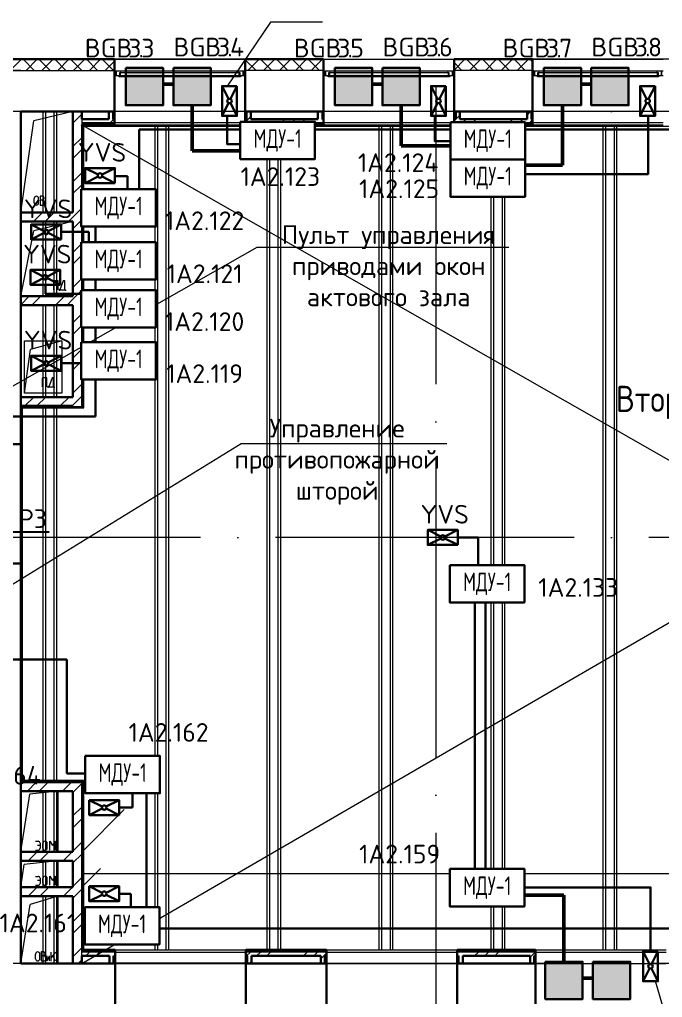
# Model space of a CAD drawing. Header units: millimetres. Extents: x -1073752 to 1436911, y -1379358 to 94781.
# Drawn here: x -1020279 to -1011670, y -1095843 to -1082756 of the extents above; entities that cross this region are included whole.
import ezdxf
from ezdxf import colors
from ezdxf.entities.mleader import LeaderData, LeaderLine
from ezdxf.enums import TextEntityAlignment as Align
from ezdxf.math import Vec2, Vec3

# ---------------------------------------------------------------- set-up
doc = ezdxf.new("R2010")
doc.units = ezdxf.units.MM
doc.set_wipeout_variables(frame=1)
doc.linetypes.add('ADSK_Линия сетки', pattern=[25, 20, -2.5, 0, -2.5])
doc.linetypes.add('ADSK_Сверху', pattern=[450, 300, -150])
for name, color, linetype, lineweight in [('_ Окна', 7, 'Continuous', 9), ('BGB', 1, 'Continuous', 30), ('RC-Выноски', 7, 'Continuous', 0), ('RC-Дымоудаление', 1, 'Continuous', 30), ('RC-Линии_связи-Адресные', 5, 'Continuous', 50), ('Аннотация', 7, 'Continuous', 18), ('лс', 5, 'Continuous', 30), ('Оборудование', 7, 'Continuous', 18), ('Ограждение', 252, 'Continuous', 9), ('Окна', 7, 'Continuous', 9), ('Оси', 252, 'Continuous', 9), ('Перекрытие', 252, 'Continuous', 18), ('Стены внутренние', 7, 'Continuous', 18), ('Стены наружные', 7, 'Continuous', 18), ('Стены штриховка', 7, 'Continuous', 9)]:
    doc.layers.add(name, color=color, linetype=linetype, lineweight=lineweight)
for name, color, linetype in [('RC-Позиционные_обозначения', 7, 'Continuous'), ('RC-Таблицы', 7, 'Continuous'), ('TEXT1', 7, 'Continuous'), ('Стены', 194, 'Continuous')]:
    doc.layers.add(name, color=color, linetype=linetype)
doc.layers.add('Линии', color=7, linetype='Continuous', lineweight=9, true_color=0x00a600)
doc.styles.add('GOST Common_1', font='', dxfattribs={"width": 0.9, "height": 350})
doc.styles.add('ICOCPEUR', font='isocpeur.ttf', dxfattribs={"height": 250})
doc.styles.add('ISOCPEUR', font='isocpeur.ttf', dxfattribs={"height": 250})
doc.styles.add('RubezhCAD', font='isocpeur.ttf')
doc.styles.get("Standard").update_dxf_attribs({"font": 'arial.ttf'})
doc.styles.get('GOST Common_1').set_extended_font_data('GOST Common')

# ---------------------------------------------------------------- blocks, each defined once
blk = doc.blocks.new('Перекрытия 1 - Перекрытия 1-1698725-3 этаж копия 1')
at = {"layer": 'Перекрытие', "ltscale": 100}
for p, q in [((4199, 26760), (4199, 25410)), ((4234, 26760), (4234, 25410)), ((4349, 26760), (4349, 25410)), ((4384, 26760), (4384, 25410)), ((5699, 26580), (5699, 15540)), ((5734, 26580), (5734, 15540)), ((5849, 26580), (5849, 15540)), ((5884, 26580), (5884, 15540)), ((7199, 26580), (7199, 15540)), ((7234, 26580), (7234, 15540)), ((7349, 26580), (7349, 15540)), ((7384, 26580), (7384, 15540)), ((8699, 26580), (8699, 15540)), ((8734, 26580), (8734, 15540)), ((8849, 26580), (8849, 15540)), ((8884, 26580), (8884, 15540)), ((10199, 26580), (10199, 15540)), ((10234, 26580), (10234, 15540)), ((10349, 26580), (10349, 15540)), ((10384, 26580), (10384, 15540)), ((11699, 26580), (11699, 15540)), ((11734, 26580), (11734, 15540)), ((11849, 26580), (11849, 15540)), ((11884, 26580), (11884, 15540)), ((4199, 25290), (4199, 24290)), ((4234, 25290), (4234, 24290)), ((4349, 25290), (4349, 24290)), ((4384, 25290), (4384, 24290)), ((4199, 24170), (4199, 22940)), ((4234, 24170), (4234, 22940)), ((4349, 24170), (4349, 22940)), ((4384, 24170), (4384, 22940)), ((4199, 22805), (4199, 17800)), ((4234, 22805), (4234, 17800)), ((4349, 22805), (4349, 17800)), ((4384, 22805), (4384, 17800)), ((4199, 17665), (4199, 16853)), ((4234, 17665), (4234, 16853)), ((4349, 17665), (4349, 16853)), ((4384, 17665), (4384, 16853)), ((4199, 16733), (4199, 16383)), ((4234, 16733), (4234, 16383)), ((4349, 16733), (4349, 16383)), ((4384, 16733), (4384, 16383)), ((4199, 16263), (4199, 15360)), ((4234, 16263), (4234, 15360)), ((4349, 16263), (4349, 15360)), ((4384, 16263), (4384, 15360))]:
    blk.add_line(p, q, dxfattribs=at)
blk = doc.blocks.new('3 этаж')
at = {"color": 251, "lineweight": 18, "true_color": 0x636466}
for p, q in [((282086, 29237), (281561, 29112)), ((281386, 27887), (281561, 29112)), ((281568, 28014), (281568, 28076)), ((281625, 28014), (281625, 28076)), ((281675, 28105), (281645, 28105)), ((281645, 28105), (281645, 27985)), ((281679, 28052), (281645, 28052)), ((281699, 28072), (281699, 28082)), ((281709, 28012), (281709, 28022)), ((281645, 27985), (281682, 27985)), ((282086, 27767), (281561, 27642)), ((281386, 26767), (281561, 27642)), ((281886, 26973), (281829, 26973)), ((281829, 26853), (281829, 26973)), ((281886, 26853), (281886, 26973)), ((281955, 26973), (281911, 26853)), ((281975, 26973), (281955, 26973)), ((281975, 26853), (281975, 26973)), ((281901, 26853), (281901, 26838)), ((281911, 26853), (281901, 26853)), ((281911, 26853), (281975, 26853)), ((281975, 26853), (281985, 26853)), ((281985, 26853), (281985, 26838)), ((281436, 25467), (281436, 26167)), ((281436, 26167), (281936, 26167)), ((281436, 25467), (281436, 26167)), ((281436, 26167), (281936, 26167)), ((281436, 25467), (281519, 26055)), ((281936, 26167), (281519, 26055)), ((281936, 26167), (281936, 25467)), ((281936, 26167), (281936, 25467)), ((281736, 25673), (281679, 25673)), ((281679, 25553), (281679, 25673)), ((281736, 25553), (281736, 25673)), ((281805, 25673), (281761, 25553)), ((281825, 25673), (281805, 25673)), ((281825, 25553), (281825, 25673)), ((281751, 25553), (281751, 25538)), ((281761, 25553), (281751, 25553)), ((281761, 25553), (281825, 25553)), ((281825, 25553), (281835, 25553)), ((281835, 25553), (281835, 25538)), ((281936, 25467), (281436, 25467)), ((281936, 25467), (281436, 25467)), ((281585, 17899), (281585, 17962)), ((281642, 17899), (281642, 17962)), ((281689, 17990), (281659, 17990)), ((281659, 17990), (281659, 17870)), ((281692, 17937), (281659, 17937)), ((281712, 17957), (281712, 17967)), ((281742, 17870), (281770, 17937)), ((281742, 17870), (281742, 17937)), ((281770, 17870), (281770, 17937)), ((281853, 17988), (281793, 17917)), ((281793, 17868), (281793, 17988)), ((281853, 17868), (281817, 17945)), ((281659, 17870), (281696, 17870)), ((281722, 17897), (281722, 17907))]:
    blk.add_line(p, q, dxfattribs=at)
for centre, radius, start, end in [((281597, 28076), 28.7, 0, 180), ((281597, 28014), 28.7, 180, 0), ((281675, 28082), 23.3, 0, 90), ((281679, 28072), 20, 270, 0), ((281679, 28022), 30, 0, 90), ((281682, 28012), 26.7, 270, 0), ((281614, 17962), 28.7, 0, 180), ((281689, 17967), 23.3, 0, 90), ((281692, 17957), 20, 270, 0), ((281692, 17907), 30, 0, 90), ((281614, 17899), 28.7, 180, 0), ((281696, 17897), 26.7, 270, 0)]:
    blk.add_arc(centre, radius, start, end, dxfattribs=at)
at = {"layer": '_ Окна', "color": 251, "true_color": 0x636466}
for p, q in [((282666, 29777), (282641, 29777)), ((282641, 29719), (282666, 29719)), ((282666, 29719), (282666, 29777)), ((284391, 29777), (284366, 29777)), ((284366, 29777), (284366, 29719)), ((284366, 29719), (284391, 29719)), ((285466, 29777), (285441, 29777)), ((285441, 29719), (285466, 29719)), ((285466, 29719), (285466, 29777)), ((287191, 29777), (287166, 29777)), ((287166, 29777), (287166, 29719)), ((287166, 29719), (287191, 29719)), ((288266, 29777), (288241, 29777)), ((288241, 29719), (288266, 29719)), ((288266, 29719), (288266, 29777)), ((289991, 29777), (289966, 29777)), ((289966, 29777), (289966, 29719)), ((289966, 29719), (289991, 29719))]:
    blk.add_line(p, q, dxfattribs=at)
at = {"layer": '_ Окна', "color": 251, "lineweight": 18, "true_color": 0x636466}
for p, q in [((282725, 29777), (282666, 29777)), ((282666, 29777), (282666, 29719)), ((282666, 29719), (282704, 29719)), ((282712, 29719), (282712, 29760)), ((282712, 29760), (282724, 29760)), ((282730, 29760), (282725, 29777)), ((284306, 29777), (284302, 29760)), ((284366, 29777), (284306, 29777)), ((284308, 29760), (284320, 29760)), ((284320, 29760), (284320, 29719)), ((284328, 29719), (284366, 29719)), ((284366, 29719), (284366, 29777)), ((285525, 29777), (285466, 29777)), ((285466, 29777), (285466, 29719)), ((285466, 29719), (285504, 29719)), ((285512, 29719), (285512, 29760)), ((285512, 29760), (285524, 29760)), ((285530, 29760), (285525, 29777)), ((287106, 29777), (287102, 29760)), ((287166, 29777), (287106, 29777)), ((287108, 29760), (287120, 29760)), ((287120, 29760), (287120, 29719)), ((287128, 29719), (287166, 29719)), ((287166, 29719), (287166, 29777)), ((288325, 29777), (288266, 29777)), ((288266, 29777), (288266, 29719)), ((288266, 29719), (288304, 29719)), ((288312, 29719), (288312, 29760)), ((288312, 29760), (288324, 29760)), ((288330, 29760), (288325, 29777)), ((289906, 29777), (289902, 29760)), ((289966, 29777), (289906, 29777)), ((289908, 29760), (289920, 29760)), ((289920, 29760), (289920, 29719)), ((289928, 29719), (289966, 29719)), ((289966, 29719), (289966, 29777))]:
    blk.add_line(p, q, dxfattribs=at)
at = {"layer": 'Линии', "color": 251, "linetype": 'ADSK_Сверху', "ltscale": 200, "true_color": 0x636466}
for p, q in [((282206, 17837), (301851, 29237)), ((282206, 29062), (301851, 17837))]:
    blk.add_line(p, q, dxfattribs=at)
at = {"layer": 'Линии', "color": 251, "lineweight": 18, "ltscale": 200, "true_color": 0x636466}
for p, q in [((281386, 19329), (281508, 20100)), ((281885, 20142), (281508, 20100)), ((281885, 20142), (281885, 19329)), ((281584, 19472), (281620, 19472)), ((281610, 19420), (281646, 19420)), ((281646, 19446), (281646, 19378)), ((281683, 19381), (281683, 19444)), ((281740, 19381), (281740, 19444)), ((281777, 19475), (281813, 19415)), ((281777, 19352), (281777, 19475)), ((281850, 19475), (281813, 19415)), ((281850, 19352), (281850, 19475)), ((281584, 19352), (281620, 19352)), ((281386, 18859), (281433, 19159)), ((281885, 19209), (281433, 19159)), ((281885, 19209), (281885, 18859)), ((281584, 19002), (281620, 19002)), ((281777, 19005), (281813, 18945)), ((281777, 18882), (281777, 19005)), ((281850, 19005), (281813, 18945)), ((281850, 18882), (281850, 19005)), ((281584, 18882), (281620, 18882)), ((281610, 18950), (281646, 18950)), ((281646, 18976), (281646, 18908)), ((281683, 18911), (281683, 18974)), ((281740, 18911), (281740, 18974)), ((281885, 18739), (281511, 18626)), ((281885, 18739), (281885, 17837)), ((281386, 17837), (281511, 18626))]:
    blk.add_line(p, q, dxfattribs=at)
at = {"layer": 'Линии', "color": 251, "lineweight": 18, "true_color": 0x636466}
for centre, radius, start, end in [((281620, 19446), 26.1, 0, 90), ((281620, 19378), 26.1, 270, 0), ((281712, 19444), 28.7, 0, 180), ((281712, 19381), 28.7, 180, 0), ((281620, 18976), 26.1, 0, 90), ((281712, 18974), 28.7, 0, 180), ((281620, 18908), 26.1, 270, 0), ((281712, 18911), 28.7, 180, 0)]:
    blk.add_arc(centre, radius, start, end, dxfattribs=at)
at = {"layer": 'Оборудование', "color": 251, "true_color": 0x636466}
for p, q in [((282221, 19344), (282771, 19895)), ((282221, 18874), (282453, 19106))]:
    blk.add_line(p, q, dxfattribs=at)
at = {"layer": 'Ограждение', "color": 251, "true_color": 0x636466}
for p, q in [((282641, 29037), (282641, 29057)), ((284391, 29057), (284391, 29037)), ((285441, 29037), (285441, 29057)), ((287191, 29057), (287191, 29037)), ((288241, 29037), (288241, 29057)), ((301836, 29037), (282221, 29037)), ((282231, 25272), (282231, 29037)), ((284391, 29037), (282641, 29037)), ((287191, 29037), (285441, 29037)), ((289991, 29037), (288241, 29037)), ((281401, 25272), (282231, 25272)), ((282231, 25272), (282221, 25282)), ((281401, 23582), (281411, 23582)), ((281411, 20287), (281411, 23582)), ((281411, 20287), (281401, 20277)), ((282231, 20287), (281411, 20287)), ((282231, 20287), (282221, 20277)), ((282231, 19037), (282231, 20287))]:
    blk.add_line(p, q, dxfattribs=at)
at = {"layer": 'Окна', "color": 251, "true_color": 0x636466}
for p, q in [((282704, 29719), (284328, 29719)), ((282704, 29702), (282704, 29719)), ((282724, 29760), (284308, 29760)), ((282724, 29719), (282724, 29760)), ((284306, 29777), (282725, 29777)), ((284308, 29760), (284308, 29719)), ((284328, 29719), (284328, 29702)), ((285504, 29719), (287128, 29719)), ((285504, 29702), (285504, 29719)), ((285524, 29760), (287108, 29760)), ((285524, 29719), (285524, 29760)), ((287106, 29777), (285525, 29777)), ((287108, 29760), (287108, 29719)), ((287128, 29719), (287128, 29702)), ((288304, 29719), (289928, 29719)), ((288304, 29702), (288304, 29719)), ((288324, 29760), (289908, 29760)), ((288324, 29719), (288324, 29760)), ((289906, 29777), (288325, 29777)), ((289908, 29760), (289908, 29719)), ((289928, 29719), (289928, 29702)), ((284328, 29702), (282704, 29702)), ((287128, 29702), (285504, 29702)), ((289928, 29702), (288304, 29702))]:
    blk.add_line(p, q, dxfattribs=at)
at = {"layer": 'Оси', "color": 251, "linetype": 'ADSK_Линия сетки', "ltscale": 200, "true_color": 0x636466}
for p, q in [((286946, 34587), (286946, -30120)), ((308796, 29237), (237074, 29237)), ((308796, 23537), (237074, 23537)), ((308796, 17837), (237074, 17837))]:
    blk.add_line(p, q, dxfattribs=at)
at = {"layer": 'Перекрытие', "color": 251, "true_color": 0x636466}
for p, q in [((281885, 20142), (281885, 19329)), ((281885, 19209), (281885, 18859)), ((296331, 19037), (282221, 19037)), ((281885, 18739), (281885, 17837))]:
    blk.add_line(p, q, dxfattribs=at)
at = {"layer": 'Стены', "color": 251, "true_color": 0x636466}
blk.add_line((284401, 17837), (282651, 17837), dxfattribs=at)
at = {"layer": 'Стены внутренние', "color": 251, "lineweight": 30, "true_color": 0x636466}
for p, q in [((280286, 29939), (282641, 29939)), ((282641, 29237), (282641, 29939)), ((284391, 29237), (284391, 29939)), ((284391, 29939), (285441, 29939)), ((285441, 29237), (285441, 29939)), ((287191, 29237), (287191, 29939)), ((287191, 29939), (288241, 29939)), ((288241, 29237), (288241, 29939)), ((281386, 29237), (281386, 27887)), ((282086, 29237), (281386, 29237)), ((282566, 29237), (282206, 29237)), ((284466, 29237), (285366, 29237)), ((287266, 29237), (288166, 29237)), ((281386, 27767), (281386, 26767)), ((281386, 26647), (281386, 25417)), ((281386, 24787), (281286, 24787)), ((281386, 23187), (281286, 23187)), ((281386, 19329), (281386, 20142)), ((281386, 18859), (281386, 19209)), ((281386, 17837), (281386, 18739)), ((282086, 17837), (281386, 17837)), ((282576, 17837), (282206, 17837)), ((282651, 17837), (282651, 17287)), ((284401, 17837), (284401, 17287)), ((284476, 17837), (285406, 17837)), ((285481, 17837), (285481, 17287)), ((287231, 17837), (287231, 17287)), ((287306, 17837), (288206, 17837)), ((288281, 17837), (288281, 17287))]:
    blk.add_line(p, q, dxfattribs=at)
at = {"layer": 'Стены внутренние', "color": 251, "linetype": 'Continuous', "lineweight": 9, "true_color": 0x636466}
for p, q in [((281245, 29787), (281395, 29937)), ((281401, 29937), (281400, 29939)), ((281567, 29787), (281417, 29937)), ((281458, 29787), (281608, 29937)), ((281779, 29787), (281629, 29937)), ((281670, 29787), (281820, 29937)), ((281991, 29787), (281841, 29937)), ((281882, 29787), (282032, 29937)), ((282203, 29787), (282053, 29937)), ((282094, 29787), (282244, 29937)), ((282416, 29787), (282266, 29937)), ((282306, 29787), (282456, 29937)), ((282628, 29787), (282478, 29937)), ((282518, 29787), (282639, 29907)), ((282575, 29937), (282574, 29937)), ((284391, 29908), (284393, 29908)), ((284537, 29787), (284393, 29931)), ((284427, 29787), (284577, 29937)), ((284595, 29939), (284594, 29937)), ((284749, 29787), (284599, 29937)), ((284639, 29787), (284789, 29937)), ((284961, 29787), (284811, 29937)), ((284852, 29787), (285002, 29937)), ((285173, 29787), (285023, 29937)), ((285064, 29787), (285214, 29937)), ((285385, 29787), (285235, 29937)), ((285273, 29937), (285272, 29939)), ((285276, 29787), (285426, 29937)), ((287191, 29792), (287335, 29937)), ((287295, 29787), (287193, 29888)), ((287507, 29787), (287357, 29937)), ((287397, 29787), (287547, 29937)), ((287410, 29939), (287409, 29937)), ((287719, 29787), (287569, 29937)), ((287609, 29787), (287759, 29937)), ((287645, 29939), (287644, 29937)), ((287931, 29787), (287781, 29937)), ((287821, 29787), (287971, 29937)), ((288143, 29787), (287993, 29937)), ((288034, 29787), (288184, 29937)), ((288088, 29937), (288087, 29939)), ((288239, 29903), (288205, 29937))]:
    blk.add_line(p, q, dxfattribs=at)
at = {"layer": 'Стены внутренние', "color": 251, "true_color": 0x636466}
for p, q in [((282641, 29939), (284391, 29939)), ((285441, 29939), (287191, 29939)), ((288241, 29939), (289991, 29939)), ((275476, 29787), (282641, 29787)), ((281386, 29787), (280286, 29787)), ((285441, 29787), (284391, 29787)), ((288241, 29787), (287191, 29787)), ((284391, 29237), (282641, 29237)), ((287191, 29237), (285441, 29237)), ((289991, 29237), (288241, 29237)), ((282651, 17837), (282651, 17837)), ((285481, 17837), (287231, 17837)), ((288281, 17837), (290031, 17837))]:
    blk.add_line(p, q, dxfattribs=at)
at = {"layer": 'Стены наружные', "color": 251, "true_color": 0x636466}
for p, q in [((282136, 29944), (284898, 29944)), ((282136, 29944), (282136, 29939)), ((284898, 29939), (284898, 29944)), ((284916, 29944), (285441, 29944)), ((284916, 29939), (284916, 29944)), ((285441, 29939), (285441, 29944)), ((287746, 29939), (287746, 29944)), ((287746, 29944), (290506, 29944)), ((288241, 29944), (288241, 29939)), ((284391, 29087), (282641, 29087)), ((284391, 29057), (282641, 29057)), ((287191, 29087), (285441, 29087)), ((287191, 29057), (285441, 29057)), ((289991, 29087), (288241, 29087)), ((289991, 29057), (288241, 29057)), ((282651, 18017), (284401, 18017)), ((282651, 17987), (284401, 17987)), ((285481, 18017), (287231, 18017)), ((285481, 17987), (287231, 17987)), ((288281, 18017), (290031, 18017)), ((288281, 17987), (290031, 17987))]:
    blk.add_line(p, q, dxfattribs=at)
at = {"layer": 'Стены наружные', "color": 251, "lineweight": 30, "true_color": 0x636466}
for p, q in [((282086, 27887), (282086, 29237)), ((282206, 29237), (282086, 29237)), ((282206, 29237), (282206, 29137)), ((282566, 29137), (282566, 29237)), ((282641, 29237), (282566, 29237)), ((282641, 29237), (282641, 29062)), ((284391, 29062), (284391, 29237)), ((284466, 29237), (284391, 29237)), ((284466, 29237), (284466, 29137)), ((285366, 29137), (285366, 29237)), ((285441, 29237), (285366, 29237)), ((285441, 29237), (285441, 29062)), ((287191, 29062), (287191, 29237)), ((287266, 29237), (287191, 29237)), ((287266, 29237), (287266, 29137)), ((288166, 29137), (288166, 29237)), ((288241, 29237), (288166, 29237)), ((288241, 29237), (288241, 29062)), ((282566, 29137), (282206, 29137)), ((282206, 29062), (282206, 29057)), ((282206, 29057), (282206, 29062)), ((282221, 29057), (282641, 29057)), ((282221, 29057), (282221, 25282)), ((282641, 29057), (282641, 29062)), ((284391, 29057), (284391, 29062)), ((284391, 29057), (285441, 29057)), ((284466, 29137), (285366, 29137)), ((285441, 29057), (285441, 29062)), ((287191, 29057), (287191, 29062)), ((287191, 29057), (288241, 29057)), ((287266, 29137), (288166, 29137)), ((288241, 29057), (288241, 29062)), ((281386, 27887), (282086, 27887)), ((281386, 27887), (281386, 27767)), ((282086, 27767), (281386, 27767)), ((282086, 26767), (282086, 27767)), ((281386, 26767), (282086, 26767)), ((281386, 26767), (281386, 26647)), ((282086, 26647), (281386, 26647)), ((282086, 25417), (282086, 26647)), ((281386, 25417), (282086, 25417)), ((281386, 25417), (281386, 20142)), ((282086, 25297), (281386, 25297)), ((282221, 25282), (281401, 25282)), ((281401, 20277), (281401, 25282)), ((281386, 20262), (282206, 20262)), ((281401, 20277), (282221, 20277)), ((282221, 20277), (282221, 18017)), ((282086, 20142), (281386, 20142)), ((282086, 19329), (282086, 20142)), ((281386, 19329), (282086, 19329)), ((281386, 19209), (281386, 19329)), ((282086, 19209), (281386, 19209)), ((282086, 18859), (282086, 19209)), ((281386, 18859), (282086, 18859)), ((281386, 18739), (281386, 18859)), ((282086, 18739), (281386, 18739)), ((282086, 17837), (282086, 18739)), ((282221, 18012), (282206, 18012)), ((282206, 18012), (282221, 18012)), ((282576, 17937), (282206, 17937)), ((282206, 17937), (282206, 17837)), ((282221, 18017), (282651, 18017)), ((282576, 17837), (282576, 17937)), ((282651, 17937), (282651, 18017)), ((282651, 17937), (282651, 17837)), ((284401, 18017), (285481, 18017)), ((284401, 17937), (284401, 18017)), ((284401, 17837), (284401, 17937)), ((284476, 17937), (285406, 17937)), ((284476, 17937), (284476, 17837)), ((285406, 17837), (285406, 17937)), ((285481, 18017), (285481, 17837)), ((287231, 18017), (288281, 18017)), ((287231, 17837), (287231, 18017)), ((287306, 17937), (288206, 17937)), ((287306, 17937), (287306, 17837)), ((288206, 17837), (288206, 17937)), ((288281, 18017), (288281, 17837)), ((282086, 17837), (282206, 17837)), ((282576, 17837), (282651, 17837)), ((284401, 17837), (284476, 17837)), ((285406, 17837), (285481, 17837)), ((287231, 17837), (287306, 17837)), ((288206, 17837), (288281, 17837))]:
    blk.add_line(p, q, dxfattribs=at)
at = {"layer": 'Стены наружные', "color": 251, "linetype": 'Continuous', "lineweight": 9, "true_color": 0x636466}
for p, q in [((282086, 29082), (282206, 29202)), ((287216, 29138), (287266, 29188)), ((288166, 29190), (288212, 29237)), ((282217, 29062), (282230, 29074)), ((282230, 29074), (282242, 29087)), ((282425, 29057), (282430, 29062)), ((282430, 29062), (282442, 29074)), ((282442, 29074), (282455, 29087)), ((282584, 29087), (282634, 29137)), ((284391, 29097), (284431, 29137)), ((284414, 29137), (284416, 29139)), ((284431, 29137), (284466, 29172)), ((284546, 29057), (284551, 29062)), ((284551, 29062), (284563, 29074)), ((284563, 29074), (284576, 29087)), ((284763, 29062), (284776, 29074)), ((284776, 29074), (284788, 29087)), ((284874, 29087), (284924, 29137)), ((284970, 29057), (284975, 29062)), ((284975, 29062), (284988, 29074)), ((284988, 29074), (285000, 29087)), ((285009, 29087), (285059, 29137)), ((285144, 29087), (285194, 29137)), ((285187, 29062), (285200, 29074)), ((285200, 29074), (285212, 29087)), ((285394, 29057), (285399, 29062)), ((285399, 29062), (285412, 29074)), ((285412, 29074), (285424, 29087)), ((287191, 29156), (287203, 29168)), ((287191, 29113), (287214, 29137)), ((287203, 29168), (287216, 29181)), ((287299, 29087), (287349, 29137)), ((287309, 29062), (287321, 29074)), ((287321, 29074), (287334, 29087)), ((287434, 29087), (287484, 29137)), ((287516, 29057), (287521, 29062)), ((287521, 29062), (287533, 29074)), ((287533, 29074), (287546, 29087)), ((287733, 29062), (287745, 29074)), ((287745, 29074), (287758, 29087)), ((287927, 29087), (287977, 29137)), ((287940, 29057), (287945, 29062)), ((287945, 29062), (287957, 29074)), ((287957, 29074), (287970, 29087)), ((288062, 29087), (288112, 29137)), ((288157, 29062), (288170, 29074)), ((288170, 29074), (288182, 29087)), ((288197, 29087), (288241, 29130)), ((288232, 29137), (288241, 29145)), ((282086, 28768), (282206, 28888)), ((282206, 28838), (282221, 28853)), ((282086, 28610), (282206, 28730)), ((282086, 28296), (282206, 28416)), ((282206, 28414), (282221, 28429)), ((282086, 28139), (282206, 28259)), ((281556, 27767), (281676, 27887)), ((281713, 27767), (281833, 27887)), ((282086, 27825), (282206, 27945)), ((282206, 27989), (282221, 28004)), ((282028, 27767), (282086, 27825)), ((282086, 27668), (282206, 27788)), ((282206, 27565), (282221, 27580)), ((282086, 27353), (282206, 27473)), ((282086, 27196), (282206, 27316)), ((282206, 27141), (282221, 27156)), ((282086, 26882), (282206, 27002)), ((282086, 26725), (282206, 26845)), ((281386, 26653), (281499, 26767)), ((281536, 26647), (281656, 26767)), ((281851, 26647), (281971, 26767)), ((282008, 26647), (282086, 26725)), ((282206, 26716), (282221, 26731)), ((282086, 26410), (282206, 26530)), ((282086, 26253), (282206, 26373)), ((282206, 26292), (282221, 26307)), ((282086, 25939), (282206, 26059)), ((282086, 25782), (282206, 25902)), ((282206, 25868), (282221, 25883)), ((282086, 25467), (282206, 25587)), ((281443, 25297), (281563, 25417)), ((281601, 25297), (281721, 25417)), ((281915, 25297), (282035, 25417)), ((282086, 25310), (282206, 25430)), ((282206, 25444), (282221, 25459)), ((281619, 25282), (281634, 25297)), ((282044, 25282), (282059, 25297)), ((282072, 25297), (282086, 25310)), ((281386, 25048), (281401, 25063)), ((281386, 24624), (281401, 24639)), ((281386, 24199), (281401, 24214)), ((281386, 23775), (281401, 23790)), ((281386, 23351), (281401, 23366)), ((281386, 22927), (281401, 22942)), ((281386, 22502), (281401, 22517)), ((281386, 22078), (281401, 22093)), ((281386, 21654), (281401, 21669)), ((281386, 21230), (281401, 21245)), ((281386, 20805), (281401, 20820)), ((281386, 20381), (281401, 20396)), ((281475, 20142), (281595, 20262)), ((281632, 20142), (281752, 20262)), ((281691, 20262), (281706, 20277)), ((281946, 20142), (282066, 20262)), ((282086, 20124), (282206, 20244)), ((282115, 20262), (282130, 20277)), ((282086, 19810), (282206, 19930)), ((282206, 19928), (282221, 19943)), ((282086, 19653), (282206, 19773)), ((282206, 19504), (282221, 19519)), ((282086, 19338), (282206, 19458)), ((281485, 19209), (281605, 19329)), ((281642, 19209), (281762, 19329)), ((281956, 19209), (282076, 19329)), ((282086, 19181), (282206, 19301)), ((282086, 18867), (282206, 18987)), ((282206, 19080), (282221, 19095)), ((281486, 18739), (281606, 18859)), ((281643, 18739), (281763, 18859)), ((281958, 18739), (282078, 18859)), ((282086, 18710), (282206, 18830)), ((282206, 18655), (282221, 18670)), ((282086, 18395), (282206, 18515)), ((282086, 18238), (282206, 18358)), ((282206, 18231), (282221, 18246)), ((282086, 17924), (282206, 18044)), ((282256, 17937), (282306, 17987)), ((282385, 17987), (282398, 17999)), ((282390, 17937), (282440, 17987)), ((282398, 17999), (282410, 18012)), ((282410, 18012), (282415, 18017)), ((282598, 17987), (282610, 17999)), ((282610, 17999), (282623, 18012)), ((284411, 17937), (284461, 17987)), ((284507, 17987), (284519, 17999)), ((284519, 17999), (284532, 18012)), ((284532, 18012), (284537, 18017)), ((284545, 17937), (284595, 17987)), ((284680, 17937), (284730, 17987)), ((284719, 17987), (284731, 17999)), ((284731, 17999), (284744, 18012)), ((284931, 17987), (284944, 17999)), ((284944, 17999), (284956, 18012)), ((284956, 18012), (284961, 18017)), ((285143, 17987), (285156, 17999)), ((285156, 17999), (285168, 18012)), ((285174, 17937), (285224, 17987)), ((285309, 17937), (285359, 17987)), ((285355, 17987), (285368, 17999)), ((285368, 17999), (285380, 18012)), ((285380, 18012), (285385, 18017)), ((285406, 17899), (285444, 17937)), ((285444, 17937), (285481, 17974)), ((287264, 17987), (287277, 17999)), ((287277, 17999), (287289, 18012)), ((287464, 17937), (287514, 17987)), ((287477, 17987), (287489, 17999)), ((287489, 17999), (287502, 18012)), ((287502, 18012), (287507, 18017)), ((287599, 17937), (287649, 17987)), ((287689, 17987), (287701, 17999)), ((287701, 17999), (287714, 18012)), ((287734, 17937), (287784, 17987)), ((287901, 17987), (287913, 17999)), ((287913, 17999), (287926, 18012)), ((287926, 18012), (287931, 18017)), ((288113, 17987), (288125, 17999)), ((288125, 17999), (288138, 18012)), ((288206, 17915), (288227, 17937)), ((288227, 17937), (288277, 17987)), ((288256, 17917), (288268, 17930)), ((288268, 17930), (288275, 17937)), ((282156, 17837), (282206, 17887)), ((284401, 17881), (284413, 17893)), ((284413, 17893), (284426, 17906)), ((284445, 17837), (284476, 17867)), ((285456, 17875), (285468, 17887)), ((285468, 17887), (285481, 17900))]:
    blk.add_line(p, q, dxfattribs=at)
at = {"layer": 'Стены штриховка', "color": 251, "true_color": 0x636466}
for p, q in [((280948, 29937), (282639, 29937)), ((282639, 29937), (282639, 29863)), ((282639, 29863), (282641, 29863)), ((284391, 29863), (284393, 29863)), ((284393, 29863), (284393, 29937)), ((284393, 29937), (285439, 29937)), ((285439, 29937), (285439, 29863)), ((285439, 29863), (285441, 29863)), ((287191, 29863), (287193, 29863)), ((287193, 29863), (287193, 29937)), ((287193, 29937), (288239, 29937)), ((288239, 29937), (288239, 29863)), ((288239, 29863), (288241, 29863)), ((282616, 29237), (282616, 29137)), ((282628, 29237), (282628, 29137)), ((284403, 29237), (284403, 29137)), ((284416, 29237), (284416, 29137)), ((285416, 29237), (285416, 29137)), ((285428, 29237), (285428, 29137)), ((287203, 29237), (287203, 29137)), ((287216, 29237), (287216, 29137)), ((288216, 29237), (288216, 29137)), ((288228, 29237), (288228, 29137)), ((282206, 29137), (282206, 29062)), ((282641, 29087), (282206, 29087)), ((282641, 29074), (282206, 29074)), ((282641, 29062), (282206, 29062)), ((282206, 29062), (282641, 29062)), ((282206, 25282), (282206, 29057)), ((282206, 29057), (282206, 25297)), ((282641, 29137), (282616, 29137)), ((284416, 29137), (284391, 29137)), ((285441, 29087), (284391, 29087)), ((285441, 29074), (284391, 29074)), ((285441, 29062), (284391, 29062)), ((284391, 29062), (285441, 29062)), ((285441, 29137), (285416, 29137)), ((287216, 29137), (287191, 29137)), ((288241, 29087), (287191, 29087)), ((288241, 29074), (287191, 29074)), ((288241, 29062), (287191, 29062)), ((287191, 29062), (288241, 29062)), ((288241, 29137), (288216, 29137)), ((282086, 25282), (282086, 25297)), ((282206, 17937), (282206, 20262)), ((282651, 17999), (282206, 17999)), ((282651, 17987), (282206, 17987)), ((282221, 18012), (282651, 18012)), ((282651, 18012), (282221, 18012)), ((282626, 17837), (282626, 17937)), ((282626, 17937), (282651, 17937)), ((282638, 17837), (282638, 17937)), ((284401, 18012), (285481, 18012)), ((285481, 18012), (284401, 18012)), ((285481, 17999), (284401, 17999)), ((285481, 17987), (284401, 17987)), ((284401, 17937), (284426, 17937)), ((284413, 17837), (284413, 17937)), ((284426, 17837), (284426, 17937)), ((285456, 17837), (285456, 17937)), ((285456, 17937), (285481, 17937)), ((285468, 17837), (285468, 17937)), ((287231, 18012), (288281, 18012)), ((288281, 18012), (287231, 18012)), ((288281, 17999), (287231, 17999)), ((288281, 17987), (287231, 17987)), ((287231, 17937), (287256, 17937)), ((287243, 17837), (287243, 17937)), ((287256, 17837), (287256, 17937)), ((288256, 17837), (288256, 17937)), ((288256, 17937), (288281, 17937)), ((288268, 17837), (288268, 17937))]:
    blk.add_line(p, q, dxfattribs=at)
at = {"layer": 'Перекрытие', "color": 251, "true_color": 0x636466}
blk.add_blockref('Перекрытия 1 - Перекрытия 1-1698725-3 этаж копия 1', (277482, 2476), dxfattribs=at)
at = {"layer": 'Аннотация', "color": 251, "true_color": 0x636466, "style": 'GOST Common_1', "width": 0.9}
blk.add_text('Второй', height=350, dxfattribs=at).set_placement((289356, 25217))
blk = doc.blocks.new('*U2705')
at = {"layer": 'BGB'}
h = blk.add_hatch(color=256, dxfattribs=at)
h.paths.add_polyline_path([(250, -250), (250, 250), (-250, 250), (-250, -250)])
h.paths.add_polyline_path([(-217, -75), (-217, 75), (217, 75), (217, -75)], flags=16)
at = {"layer": 'BGB', "true_color": 0xffffff}
blk.add_hatch(color=7, dxfattribs=at).paths.add_polyline_path([(217, -75), (217, 75), (-217, 75), (-217, -75)])
at = {"layer": 'BGB'}
blk.add_lwpolyline([(-250, 250), (-250, -250), (250, -250), (250, 250)], close=True, dxfattribs=at)
at = {"layer": 'TEXT1', "style": 'RubezhCAD'}
for s, p in [('BGB', (-880, -620)), ('.', (-161, -620))]:
    blk.add_text(s, height=250, dxfattribs=at).set_placement(p)
blk.add_attdef('PPK', text='', height=250, dxfattribs=at).set_placement((-890, -620), align=Align.RIGHT)
for tag, p in [('SHL', (-299, -620)), ('N', (-118, -620))]:
    blk.add_attdef(tag, p, '', height=250, dxfattribs=at)
blk = doc.blocks.new('*U2706')
at = {"layer": 'BGB'}
h = blk.add_hatch(color=256, dxfattribs=at)
h.paths.add_polyline_path([(250, -250), (250, 250), (-250, 250), (-250, -250)])
h.paths.add_polyline_path([(-217, -75), (-217, 75), (217, 75), (217, -75)], flags=16)
at = {"layer": 'BGB', "true_color": 0xffffff}
blk.add_hatch(color=7, dxfattribs=at).paths.add_polyline_path([(217, -75), (217, 75), (-217, 75), (-217, -75)])
at = {"layer": 'BGB'}
blk.add_lwpolyline([(-250, 250), (-250, -250), (250, -250), (250, 250)], close=True, dxfattribs=at)
at = {"layer": 'TEXT1', "style": 'RubezhCAD'}
for s, p in [('BGB', (-248, -620)), ('.', (471, -620))]:
    blk.add_text(s, height=250, dxfattribs=at).set_placement(p)
blk.add_attdef('PPK', text='', height=250, dxfattribs=at).set_placement((-258, -620), align=Align.RIGHT)
for tag, p in [('SHL', (334, -620)), ('N', (514, -620))]:
    blk.add_attdef(tag, p, '', height=250, dxfattribs=at)
blk = doc.blocks.new('*U2727')
at = {"layer": 'BGB'}
h = blk.add_hatch(color=256, dxfattribs=at)
h.paths.add_polyline_path([(250, -250), (250, 250), (-250, 250), (-250, -250)])
h.paths.add_polyline_path([(-217, -75), (-217, 75), (217, 75), (217, -75)], flags=16)
at = {"layer": 'BGB', "true_color": 0xffffff}
blk.add_hatch(color=7, dxfattribs=at).paths.add_polyline_path([(217, -75), (217, 75), (-217, 75), (-217, -75)])
at = {"layer": 'BGB'}
blk.add_lwpolyline([(-250, 250), (-250, -250), (250, -250), (250, 250)], close=True, dxfattribs=at)
at = {"layer": 'TEXT1', "style": 'RubezhCAD'}
for s, p in [('BGB', (-799, 389)), ('.', (-81, 389))]:
    blk.add_text(s, height=250, dxfattribs=at).set_placement(p)
blk.add_attdef('PPK', text='', height=250, dxfattribs=at).set_placement((-810, 389), align=Align.RIGHT)
for tag, p in [('SHL', (-218, 389)), ('N', (-37, 389))]:
    blk.add_attdef(tag, p, '', height=250, dxfattribs=at)
blk = doc.blocks.new('*U2728')
at = {"layer": 'BGB'}
h = blk.add_hatch(color=256, dxfattribs=at)
h.paths.add_polyline_path([(250, -250), (250, 250), (-250, 250), (-250, -250)])
h.paths.add_polyline_path([(-217, -75), (-217, 75), (217, 75), (217, -75)], flags=16)
at = {"layer": 'BGB', "true_color": 0xffffff}
blk.add_hatch(color=7, dxfattribs=at).paths.add_polyline_path([(217, -75), (217, 75), (-217, 75), (-217, -75)])
at = {"layer": 'BGB'}
blk.add_lwpolyline([(-250, 250), (-250, -250), (250, -250), (250, 250)], close=True, dxfattribs=at)
at = {"layer": 'TEXT1', "style": 'RubezhCAD'}
for s, p in [('BGB', (-248, 403)), ('.', (471, 403))]:
    blk.add_text(s, height=250, dxfattribs=at).set_placement(p)
blk.add_attdef('PPK', text='', height=250, dxfattribs=at).set_placement((-258, 403), align=Align.RIGHT)
for tag, p in [('SHL', (334, 403)), ('N', (514, 403))]:
    blk.add_attdef(tag, p, '', height=250, dxfattribs=at)
blk = doc.blocks.new('*U2729')
at = {"layer": 'BGB'}
h = blk.add_hatch(color=256, dxfattribs=at)
h.paths.add_polyline_path([(250, -250), (250, 250), (-250, 250), (-250, -250)])
h.paths.add_polyline_path([(-217, -75), (-217, 75), (217, 75), (217, -75)], flags=16)
at = {"layer": 'BGB', "true_color": 0xffffff}
blk.add_hatch(color=7, dxfattribs=at).paths.add_polyline_path([(217, -75), (217, 75), (-217, 75), (-217, -75)])
at = {"layer": 'BGB'}
blk.add_lwpolyline([(-250, 250), (-250, -250), (250, -250), (250, 250)], close=True, dxfattribs=at)
at = {"layer": 'TEXT1', "style": 'RubezhCAD'}
for s, p in [('BGB', (-799, 389)), ('.', (-81, 389))]:
    blk.add_text(s, height=250, dxfattribs=at).set_placement(p)
blk.add_attdef('PPK', text='', height=250, dxfattribs=at).set_placement((-810, 389), align=Align.RIGHT)
for tag, p in [('SHL', (-218, 389)), ('N', (-37, 389))]:
    blk.add_attdef(tag, p, '', height=250, dxfattribs=at)
blk = doc.blocks.new('*U2730')
at = {"layer": 'BGB'}
h = blk.add_hatch(color=256, dxfattribs=at)
h.paths.add_polyline_path([(250, -250), (250, 250), (-250, 250), (-250, -250)])
h.paths.add_polyline_path([(-217, -75), (-217, 75), (217, 75), (217, -75)], flags=16)
at = {"layer": 'BGB', "true_color": 0xffffff}
blk.add_hatch(color=7, dxfattribs=at).paths.add_polyline_path([(217, -75), (217, 75), (-217, 75), (-217, -75)])
at = {"layer": 'BGB'}
blk.add_lwpolyline([(-250, 250), (-250, -250), (250, -250), (250, 250)], close=True, dxfattribs=at)
at = {"layer": 'TEXT1', "style": 'RubezhCAD'}
for s, p in [('BGB', (-248, 403)), ('.', (471, 403))]:
    blk.add_text(s, height=250, dxfattribs=at).set_placement(p)
blk.add_attdef('PPK', text='', height=250, dxfattribs=at).set_placement((-258, 403), align=Align.RIGHT)
for tag, p in [('SHL', (334, 403)), ('N', (514, 403))]:
    blk.add_attdef(tag, p, '', height=250, dxfattribs=at)
blk = doc.blocks.new('*U2712')
at = {"layer": 'BGB'}
h = blk.add_hatch(color=256, dxfattribs=at)
h.paths.add_polyline_path([(250, -250), (250, 250), (-250, 250), (-250, -250)])
h.paths.add_polyline_path([(-217, -75), (-217, 75), (217, 75), (217, -75)], flags=16)
at = {"layer": 'BGB', "true_color": 0xffffff}
blk.add_hatch(color=7, dxfattribs=at).paths.add_polyline_path([(217, -75), (217, 75), (-217, 75), (-217, -75)])
at = {"layer": 'BGB'}
blk.add_lwpolyline([(-250, 250), (-250, -250), (250, -250), (250, 250)], close=True, dxfattribs=at)
at = {"layer": 'TEXT1', "style": 'RubezhCAD'}
for s, p in [('BGB', (-799, 389)), ('.', (-81, 389))]:
    blk.add_text(s, height=250, dxfattribs=at).set_placement(p)
blk.add_attdef('PPK', text='', height=250, dxfattribs=at).set_placement((-810, 389), align=Align.RIGHT)
for tag, p in [('SHL', (-218, 389)), ('N', (-37, 389))]:
    blk.add_attdef(tag, p, '', height=250, dxfattribs=at)
blk = doc.blocks.new('*U2713')
at = {"layer": 'BGB'}
h = blk.add_hatch(color=256, dxfattribs=at)
h.paths.add_polyline_path([(250, -250), (250, 250), (-250, 250), (-250, -250)])
h.paths.add_polyline_path([(-217, -75), (-217, 75), (217, 75), (217, -75)], flags=16)
at = {"layer": 'BGB', "true_color": 0xffffff}
blk.add_hatch(color=7, dxfattribs=at).paths.add_polyline_path([(217, -75), (217, 75), (-217, 75), (-217, -75)])
at = {"layer": 'BGB'}
blk.add_lwpolyline([(-250, 250), (-250, -250), (250, -250), (250, 250)], close=True, dxfattribs=at)
at = {"layer": 'TEXT1', "style": 'RubezhCAD'}
for s, p in [('BGB', (-248, 403)), ('.', (471, 403))]:
    blk.add_text(s, height=250, dxfattribs=at).set_placement(p)
blk.add_attdef('PPK', text='', height=250, dxfattribs=at).set_placement((-258, 403), align=Align.RIGHT)
for tag, p in [('SHL', (334, 403)), ('N', (514, 403))]:
    blk.add_attdef(tag, p, '', height=250, dxfattribs=at)
blk = doc.blocks.new('A$C73BA6E17')
at = {"color": 5, "lineweight": 30}
for points in [[(0, 200), (400, 200), (400, 0), (0, 0), (0, 200)], [(0, 200), (173, 113)], [(400, 200), (227, 113)], [(173, 87), (0, 0)], [(227, 87), (400, 0)]]:
    blk.add_lwpolyline(points, dxfattribs=at)
blk.add_circle((200, 100), 30, dxfattribs=at)
blk = doc.blocks.new('RC-UGO-MDU-01')
at = {"layer": 'RC-Дымоудаление'}
blk.add_point((0, 0), dxfattribs=at)
blk.add_wipeout([(5, 2.5), (5, -2.5), (-5, -2.5), (-5, 2.5)]).dxf.layer = 'RC-Дымоудаление'
blk.add_wipeout([(-5, -2.5), (-5, 2.5), (5, 2.5), (5, -2.5)]).dxf.layer = 'RC-Дымоудаление'
blk.add_lwpolyline([(-5, 2.5), (5, 2.5), (5, -2.5), (-5, -2.5), (-5, 2.5)], close=True, dxfattribs=at)
at = {"layer": 'RC-Дымоудаление', "ltscale": 100, "style": 'ISOCPEUR', "width": 0.7}
blk.add_text('МДУ-1', height=2.5, dxfattribs=at).set_placement((0, 0), align=Align.MIDDLE)
at = {"layer": 'RC-Дымоудаление'}
blk.add_attdef('PSTN', text='', height=2.5, dxfattribs=at).set_placement((5.82, 2.37), align=Align.BOTTOM_CENTER)
blk = doc.blocks.new('A$C122646C6')
at = {"color": 1, "lineweight": 30}
for points in [[(0, 200), (400, 200), (400, 0), (0, 0), (0, 200)], [(0, 200), (173, 113)], [(400, 200), (227, 113)], [(173, 87), (0, 0)], [(227, 87), (400, 0)]]:
    blk.add_lwpolyline(points, dxfattribs=at)
blk.add_circle((200, 100), 30, dxfattribs=at)

msp = doc.modelspace()

# ---------------------------------------------------------------- linework, layer by layer
at = {"layer": 'RC-Линии_связи-Адресные', "color": 3, "ltscale": 2}
for p, q in [((-1018356.2, -1083620.2), (-1018219, -1083620.2)), ((-1015557.2, -1083620.2), (-1015420, -1083620.2)), ((-1012760.8, -1083620.2), (-1012623.6, -1083620.2)), ((-1017969, -1083901.8), (-1017969, -1084512.4)), ((-1015170, -1083901.8), (-1015170, -1084443.9)), ((-1013010.8, -1083901.8), (-1013010.8, -1084705.2)), ((-1017969, -1084512.4), (-1017323.1, -1084512.4)), ((-1015170, -1084443.9), (-1014509.7, -1084443.9)), ((-1013010.8, -1084705.2), (-1013510.2, -1084705.2)), ((-1012989.4, -1094473.1), (-1013517.7, -1094473.1)), ((-1012989.4, -1095365.8), (-1012989.4, -1094473.1)), ((-1012739.4, -1095584.3), (-1012602.2, -1095584.3))]:
    msp.add_line(p, q, dxfattribs=at)
at = {"layer": 'лс', "color": 5}
for p, q in [((-1018218.1, -1084227), (-1018676.8, -1084227)), ((-1018676.8, -1084227), (-1018676.8, -1085026.9)), ((-1015436, -1084227), (-1018218.1, -1084227)), ((-1012581.9, -1084227), (-1015468.7, -1084227)), ((-1009798.4, -1084227), (-1012581.9, -1084227))]:
    msp.add_line(p, q, dxfattribs=at)
at = {"layer": 'лс', "color": 11}
for p, q in [((-1018831.4, -1084852.8), (-1019001.1, -1084852.8)), ((-1018831.4, -1085026.9), (-1018831.4, -1084852.8)), ((-1019723.6, -1085598.7), (-1019351.6, -1085598.7)), ((-1019351.6, -1085598.7), (-1019351.6, -1085736.3)), ((-1019933.7, -1086305.2), (-1019933.7, -1086424.1)), ((-1019933.7, -1086424.1), (-1019443.7, -1086424.1)), ((-1019723.8, -1087356.1), (-1019451.8, -1087356.1)), ((-1014412.1, -1089686.3), (-1014138.3, -1089686.3)), ((-1014138.3, -1089686.3), (-1014138.3, -1090056.8)), ((-1018768, -1093302), (-1018768, -1093110.1)), ((-1018945.3, -1093302), (-1018768, -1093302)), ((-1018945.3, -1094454.4), (-1018787.3, -1094454.4)), ((-1018787.3, -1094454.4), (-1018787.3, -1094634.3))]:
    msp.add_line(p, q, dxfattribs=at)
at = {"layer": 'лс'}
for p, q in [((-1019263.3, -1085526.4), (-1019263.3, -1088066.6)), ((-1019263.3, -1088066.6), (-1020777.9, -1088066.6)), ((-1014181.3, -1094506.1), (-1014181.3, -1090556.3)), ((-1014041.1, -1094506.1), (-1014041.1, -1090556.3)), ((-1020986, -1091320.6), (-1019648.1, -1091320.6)), ((-1019648.1, -1092843.9), (-1019648.1, -1091320.6)), ((-1019398.2, -1092843.9), (-1019648.1, -1092843.9)), ((-1018579.9, -1094918.8), (-1018579.9, -1093110.1)), ((-1018579.9, -1094918.8), (-1005203.6, -1094918.8))]:
    msp.add_line(p, q, dxfattribs=at)
at = {"layer": 'лс', "color": 0, "lineweight": 20}
for points in [[(-1016224.2, -1082789.6), (-1016917.9, -1082789.6), (-1017498.1, -1083645)], [(-1013728.9, -1085808.2), (-1017101.4, -1085808.2), (-1020899.3, -1087959.8)], [(-1014556.3, -1088431.8), (-1017310.5, -1088431.8), (-1020915.6, -1090645)], [(-1010731.8, -1096782.6), (-1011425.5, -1096782.6), (-1011761.3, -1095626.3)]]:
    msp.add_lwpolyline(points, dxfattribs=at)
at = {"layer": 'лс', "color": 11}
for points in [[(-1017323.1, -1084424.1), (-1017498.1, -1084424.1), (-1017498.1, -1084045)], [(-1014509.7, -1084384.1), (-1014716, -1084384.1), (-1014716, -1084045)], [(-1013510.2, -1084823.4), (-1011861.9, -1084823.4), (-1011861.9, -1084045)], [(-1013517.7, -1094370.8), (-1011830, -1094370.8), (-1011830, -1095226.3)]]:
    msp.add_lwpolyline(points, dxfattribs=at)

# ---------------------------------------------------------------- block references
for name, p in [('3 этаж', (-1301649.5, -1113224.3)), ('A$C122646C6', (-1019345.3, -1093402)), ('A$C122646C6', (-1019345.3, -1094554.4))]:
    msp.add_blockref(name, p)
for p, rotation in [((-1017567.7, -1083645), 270), ((-1014768.7, -1083645), 270), ((-1011968.7, -1083645), 270), ((-1019001.1, -1084743), 180), ((-1019723.6, -1085498.7), 180), ((-1019733.7, -1086105.2), 180), ((-1019723.8, -1087256.1), 180), ((-1014412.1, -1089586.3), 180), ((-1011930, -1095226.3), 270)]:
    msp.add_blockref('A$C73BA6E17', p, dxfattribs=dict(rotation=rotation))
at = {"layer": 'BGB'}
ref = msp.add_blockref('*U2727', (-1018606.2, -1083651.8), dxfattribs=at)
ref.add_attrib('SHL', '33', (-1018824.3, -1083262.8), dxfattribs={"layer": 'TEXT1', "height": 250, "style": 'RubezhCAD'})
ref = msp.add_blockref('*U2728', (-1017969, -1083651.8), dxfattribs=at)
ref.add_attrib('SHL', '34', (-1017635.4, -1083248.8), dxfattribs={"layer": 'TEXT1', "height": 250, "style": 'RubezhCAD'})
ref = msp.add_blockref('*U2729', (-1015807.2, -1083651.8), dxfattribs=at)
ref.add_attrib('SHL', '35', (-1016025.3, -1083262.8), dxfattribs={"layer": 'TEXT1', "height": 250, "style": 'RubezhCAD'})
ref = msp.add_blockref('*U2730', (-1015170, -1083651.8), dxfattribs=at)
ref.add_attrib('SHL', '36', (-1014836.4, -1083248.8), dxfattribs={"layer": 'TEXT1', "height": 250, "style": 'RubezhCAD'})
ref = msp.add_blockref('*U2712', (-1013010.8, -1083651.8), dxfattribs=at)
ref.add_attrib('SHL', '37', (-1013228.9, -1083262.8), dxfattribs={"layer": 'TEXT1', "height": 250, "style": 'RubezhCAD'})
ref = msp.add_blockref('*U2713', (-1012373.6, -1083651.8), dxfattribs=at)
ref.add_attrib('SHL', '38', (-1012040, -1083248.8), dxfattribs={"layer": 'TEXT1', "height": 250, "style": 'RubezhCAD'})
ref = msp.add_blockref('*U2705', (-1012989.4, -1095615.8), dxfattribs=at)
ref.add_attrib('SHL', '51', (-1013287.9, -1096235.8), dxfattribs={"layer": 'TEXT1', "height": 250, "style": 'RubezhCAD'})
ref = msp.add_blockref('*U2706', (-1012352.2, -1095615.8), dxfattribs=at)
ref.add_attrib('SHL', '52', (-1012018.6, -1096235.8), dxfattribs={"layer": 'TEXT1', "height": 250, "style": 'RubezhCAD'})

# ---------------------------------------------------------------- texts
at = {"layer": 'RC-Таблицы', "linetype": 'Continuous', "lineweight": 40, "char_height": 250, "attachment_point": 5, "style": 'RubezhCAD'}
for s, insert, width in [('YVS', (-1019175, -1084532.7), 2400), ('YVS', (-1019897.4, -1085288.5), 2400), ('Пульт управления приводами окон актового зала', (-1015336, -1086051), 3477.992), ('YVS', (-1019907.5, -1085894.9), 2400), ('YVS', (-1019897.6, -1087045.8), 2400), ('Управление противопожарной шторой', (-1016026, -1088674.6), 2400), ('YVS', (-1014586, -1089376.1), 2400)]:
    msp.add_mtext(s, dxfattribs=dict(at, insert=insert, width=width))

# ---------------------------------------------------------------- leaders
at = {"layer": 'RC-Выноски', "linetype": 'Continuous', "ltscale": 15}
ml = msp.add_multileader_mtext('Standard', dxfattribs=at)
ml.set_content('Р3', color=256, style='ICOCPEUR')
ml.set_leader_properties()
ml.build(insert=Vec2(0, 0))
ml.multileader.update_dxf_attribs({"has_text_frame": 1, "text_left_attachment_type": 6, "text_right_attachment_type": 6, "dogleg_length": 2, "arrow_head_size": 400, "scale": 100})
ctx = ml.context
ctx.base_point, ctx.scale, ctx.char_height, ctx.arrow_head_size, ctx.landing_gap_size, ctx.plane_origin = Vec3(-1020393.7, -1089609.8), 100, 250, 400, 100, Vec3(-1555609.2, -1126012.3)
ctx.left_attachment, ctx.right_attachment = 6, 6
notes = []
notes.append((ctx, [(0, (1, 1, 0), (-1020593.7, -1089609.8), (1, 0), 200, [(0, [(-1021064.6, -1088701.1)], 0, [])])]))
ctx.mtext.insert, ctx.mtext.flow_direction = Vec3(-1020293.7, -1089309.8), 5
for ctx, leaders in notes:
    for number, flags, end, landing, length, lines in leaders:
        leader = LeaderData()
        leader.index, (leader.has_last_leader_line, leader.has_dogleg_vector, leader.attachment_direction) = number, flags
        leader.last_leader_point, leader.dogleg_vector, leader.dogleg_length = Vec3(end), Vec3(landing), length
        for number, points, colour, breaks in lines:
            line = LeaderLine()
            line.index, line.vertices, line.color, line.breaks = number, Vec3.list(points), colors.encode_raw_color(colour), breaks
            leader.lines.append(line)
        ctx.leaders.append(leader)

# ---------------------------------------------------------------- next in the draw order: block references
at = {"layer": 'RC-Дымоудаление', "color": 4, "linetype": 'Continuous', "lineweight": 40, "ltscale": 15}
ref = msp.add_blockref('RC-UGO-MDU-01', (-1016823.3, -1084373.5), dxfattribs=dict(at, xscale=100, yscale=100, zscale=100))
ref.add_attrib('PSTN', '1А2.123', dxfattribs={"layer": 'RC-Позиционные_обозначения', "height": 250, "style": 'RubezhCAD'}).set_placement((-1016787, -1085057.2), align=Align.BOTTOM_CENTER)
ref = msp.add_blockref('RC-UGO-MDU-01', (-1014010, -1084376.8), dxfattribs=dict(at, xscale=100, yscale=100, zscale=100))
ref.add_attrib('PSTN', '1А2.124', dxfattribs={"layer": 'RC-Позиционные_обозначения', "height": 250, "style": 'RubezhCAD'}).set_placement((-1015210.1, -1084870.5), align=Align.BOTTOM_CENTER)
ref = msp.add_blockref('RC-UGO-MDU-01', (-1018952.1, -1085986.1), dxfattribs=dict(at, xscale=100, yscale=100, zscale=100))
ref.add_attrib('PSTN', '1А2.121', dxfattribs={"layer": 'RC-Позиционные_обозначения', "height": 250, "style": 'RubezhCAD'}).set_placement((-1017801.2, -1086357.3), align=Align.BOTTOM_CENTER)
ref = msp.add_blockref('RC-UGO-MDU-01', (-1018952.1, -1086626.1), dxfattribs=dict(at, xscale=100, yscale=100, zscale=100))
ref.add_attrib('PSTN', '1А2.120', dxfattribs={"layer": 'RC-Позиционные_обозначения', "height": 250, "style": 'RubezhCAD'}).set_placement((-1017801.2, -1086997.4), align=Align.BOTTOM_CENTER)
ref = msp.add_blockref('RC-UGO-MDU-01', (-1018952.1, -1087322.9), dxfattribs=dict(at, xscale=100, yscale=100, zscale=100))
ref.add_attrib('PSTN', '1А2.119', dxfattribs={"layer": 'RC-Позиционные_обозначения', "height": 250, "style": 'RubezhCAD'}).set_placement((-1017801.2, -1087694.2), align=Align.BOTTOM_CENTER)
ref = msp.add_blockref('RC-UGO-MDU-01', (-1014017.5, -1090306.5), dxfattribs=dict(at, xscale=100, yscale=100, zscale=100))
ref.add_attrib('PSTN', '1А2.133', dxfattribs={"layer": 'RC-Позиционные_обозначения', "height": 250, "style": 'RubezhCAD'}).set_placement((-1012797.1, -1090555.7), align=Align.BOTTOM_CENTER)
ref = msp.add_blockref('RC-UGO-MDU-01', (-1018898.4, -1092860.3), dxfattribs=dict(at, xscale=100, yscale=100, zscale=100))
ref.add_attrib('PSTN', '1А2.162', dxfattribs={"layer": 'RC-Позиционные_обозначения', "height": 250, "style": 'RubezhCAD'}).set_placement((-1018283.7, -1092495.7), align=Align.BOTTOM_CENTER)
ref = msp.add_blockref('RC-UGO-MDU-01', (-1021629.1, -1092610.1), dxfattribs=dict(at, xscale=100, yscale=100, zscale=100))
ref.add_attrib('PSTN', '1А2.164', dxfattribs={"layer": 'RC-Позиционные_обозначения', "height": 250, "style": 'RubezhCAD'}).set_placement((-1020538.1, -1093069.5), align=Align.BOTTOM_CENTER)
ref = msp.add_blockref('RC-UGO-MDU-01', (-1014017.5, -1094373.6), dxfattribs=dict(at, xscale=100, yscale=100, zscale=100))
ref.add_attrib('PSTN', '1А2.159', dxfattribs={"layer": 'RC-Позиционные_обозначения', "height": 250, "style": 'RubezhCAD'}).set_placement((-1015189.1, -1094123.9), align=Align.BOTTOM_CENTER)
ref = msp.add_blockref('RC-UGO-MDU-01', (-1018906.7, -1094884.1), dxfattribs=dict(at, xscale=100, yscale=100, zscale=100))
ref.add_attrib('PSTN', '1А2.161', dxfattribs={"layer": 'RC-Позиционные_обозначения', "height": 250, "style": 'RubezhCAD'}).set_placement((-1020033.7, -1095046.3), align=Align.BOTTOM_CENTER)

# ---------------------------------------------------------------- next in the draw order: block references
ref = msp.add_blockref('RC-UGO-MDU-01', (-1014010, -1084876.3), dxfattribs=dict(at, xscale=100, yscale=100, zscale=100))
ref.add_attrib('PSTN', '1А2.125', dxfattribs={"layer": 'RC-Позиционные_обозначения', "height": 250, "style": 'RubezhCAD'}).set_placement((-1015196.2, -1085219.8), align=Align.BOTTOM_CENTER)
ref = msp.add_blockref('RC-UGO-MDU-01', (-1018952.1, -1085276.6), dxfattribs=dict(at, xscale=100, yscale=100, zscale=100))
ref.add_attrib('PSTN', '1А2.122', dxfattribs={"layer": 'RC-Позиционные_обозначения', "height": 250, "style": 'RubezhCAD'}).set_placement((-1017801.2, -1085647.9), align=Align.BOTTOM_CENTER)

doc.saveas('drawing.dxf')
